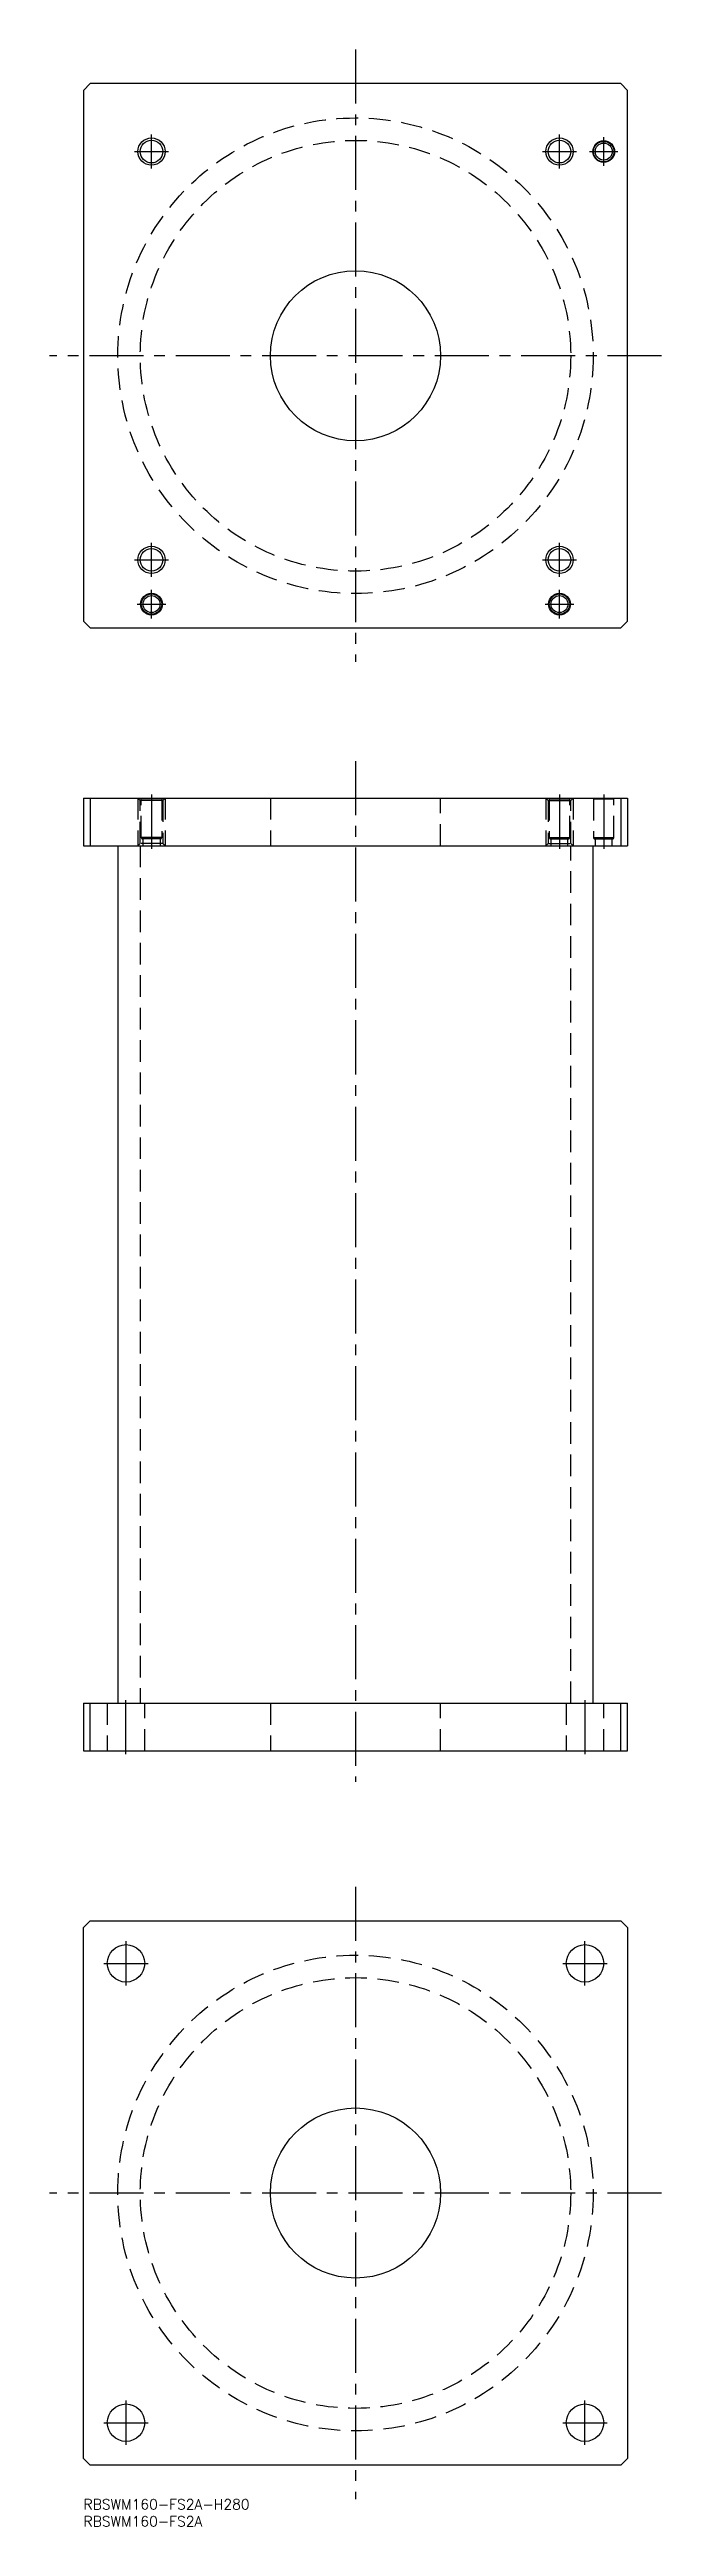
# Model space of a CAD drawing. Extents: x -10 to 170, y -8 to 720.
import ezdxf

# ---------------------------------------------------------------- set-up
doc = ezdxf.new("R2010")
doc.units = 0
doc.header["$LTSCALE"] = 0.5
doc.linetypes.add('CENTER', pattern=[50.8, 31.75, -6.35, 6.35, -6.35])
doc.linetypes.add('DASHED', pattern=[19.05, 12.7, -6.35])
for name, color, linetype in [('MSM_CENTER', 1, 'CENTER'), ('MSM_CONTINUOUS', 7, 'CONTINUOUS'), ('MSM_DASHED', 4, 'DASHED'), ('MSM_NARROW', 5, 'CONTINUOUS'), ('MSM_PART_NUMBER', 7, 'CONTINUOUS')]:
    doc.layers.add(name, color=color, linetype=linetype)
doc.styles.get("Standard").update_dxf_attribs({"font": 'txt.shx', "height": 3, "bigfont": 'bigfont.shx'})

msp = doc.modelspace()

# ---------------------------------------------------------------- linework, layer by layer
at = {"layer": 'MSM_CENTER'}
for p, q in [((80, 720), (80, 540)), ((20, 685), (20, 695)), ((140, 685), (140, 695)), ((153, 685.8), (153, 694.2)), ((15, 690), (25, 690)), ((135, 690), (145, 690)), ((148.8, 690), (157.2, 690)), ((170, 630), (-10, 630)), ((15, 570), (25, 570)), ((20, 565), (20, 575)), ((135, 570), (145, 570)), ((140, 565), (140, 575)), ((20, 552.8), (20, 561.2)), ((140, 552.8), (140, 561.2)), ((15.8, 557), (24.2, 557)), ((135.8, 557), (144.2, 557)), ((80, 510.8738), (80, 210.8738)), ((20, 501), (20, 485)), ((140, 501), (140, 485)), ((153, 501), (153, 485)), ((12.4749, 219), (12.4749, 235)), ((147.5251, 219), (147.5251, 235)), ((80, 180), (80, 0)), ((12.5, 151), (12.5, 164)), ((147.5, 151), (147.5, 164)), ((6, 157.5), (19, 157.5)), ((141, 157.5), (154, 157.5)), ((170, 90), (-10, 90)), ((6, 22.5), (19, 22.5)), ((12.5, 16), (12.5, 29)), ((141, 22.5), (154, 22.5)), ((147.5, 16), (147.5, 29))]:
    msp.add_line(p, q, dxfattribs=at)
at = {"layer": 'MSM_CONTINUOUS'}
for p, q in [((2, 710), (0, 708)), ((0, 708), (0, 552)), ((158, 710), (2, 710)), ((160, 708), (158, 710)), ((160, 552), (160, 708)), ((0, 552), (2, 550)), ((2, 550), (158, 550)), ((158, 550), (160, 552)), ((0, 500), (158, 500)), ((0, 500), (0, 486)), ((2, 500), (2, 486)), ((158, 500), (158, 486)), ((158, 500), (160, 500)), ((160, 500), (160, 486)), ((0, 486), (160, 486)), ((10.1, 486), (10.1, 234)), ((149.9, 234), (149.9, 486)), ((0, 234), (160, 234)), ((0, 234), (0, 220)), ((2, 220), (2, 234)), ((158, 220), (158, 234)), ((160, 220), (160, 234)), ((0, 220), (160, 220)), ((0, 168), (2, 170)), ((0, 12), (0, 168)), ((2, 170), (158, 170)), ((158, 170), (160, 168)), ((160, 168), (160, 12)), ((2, 10), (0, 12)), ((158, 10), (2, 10)), ((160, 12), (158, 10))]:
    msp.add_line(p, q, dxfattribs=at)
for centre, radius in [((20, 690), 3.3235), ((140, 690), 3.3235), ((153, 690), 3.2), ((153, 690), 3), ((153, 690), 2.5), ((80, 630), 25), ((20, 570), 3.3235), ((140, 570), 3.3235), ((20, 557), 3.2), ((20, 557), 3), ((20, 557), 2.5), ((140, 557), 3.2), ((140, 557), 3), ((140, 557), 2.5), ((12.5, 157.5), 5.5), ((147.5, 157.5), 5.5), ((80, 90), 25), ((12.5, 22.5), 5.5), ((147.5, 22.5), 5.5)]:
    msp.add_circle(centre, radius, dxfattribs=at)
at = {"layer": 'MSM_DASHED'}
for p, q in [((16.6765, 499.3235), (16, 500)), ((16, 500), (16, 486)), ((23.3235, 499.3235), (16.6765, 499.3235)), ((16.6765, 486.6765), (16.6765, 499.3235)), ((17, 499.8), (16.8, 500)), ((23, 499.8), (17, 499.8)), ((17, 488.4), (17, 499.8)), ((23.2, 500), (23, 499.8)), ((23, 499.8), (23, 488.4)), ((24, 500), (23.3235, 499.3235)), ((23.3235, 499.3235), (23.3235, 486.6765)), ((24, 500), (24, 486)), ((55, 500), (55, 486)), ((105, 486), (105, 500)), ((136, 500), (136.6765, 499.3235)), ((136, 500), (136, 486)), ((136.6765, 499.3235), (143.3235, 499.3235)), ((136.6765, 499.3235), (136.6765, 486.6765)), ((136.8, 500), (137, 499.8)), ((137, 499.8), (143, 499.8)), ((137, 499.8), (137, 488.4)), ((143, 499.8), (143.2, 500)), ((143, 488.4), (143, 499.8)), ((143.3235, 499.3235), (144, 500)), ((143.3235, 486.6765), (143.3235, 499.3235)), ((144, 500), (144, 486)), ((149.8, 500), (150, 499.8)), ((150, 499.8), (156, 499.8)), ((150, 499.8), (150, 488.4)), ((156, 499.8), (156.2, 500)), ((156, 488.4), (156, 499.8)), ((23, 488.4), (17, 488.4)), ((22.6, 488), (17.4, 488)), ((17.5, 486), (17.5, 488)), ((22.5, 488), (22.5, 486)), ((137, 488.4), (143, 488.4)), ((137.4, 488), (142.6, 488)), ((137.5, 488), (137.5, 486)), ((142.5, 486), (142.5, 488)), ((150, 488.4), (156, 488.4)), ((150.4, 488), (155.6, 488)), ((150.5, 488), (150.5, 486)), ((155.5, 486), (155.5, 488)), ((16, 486), (16.6765, 486.6765)), ((23.3235, 486.6765), (16.6765, 486.6765)), ((16.7, 486), (16.7, 234)), ((23.3235, 486.6765), (24, 486)), ((136.6765, 486.6765), (136, 486)), ((136.6765, 486.6765), (143.3235, 486.6765)), ((143.3, 234), (143.3, 486)), ((144, 486), (143.3235, 486.6765)), ((7, 234), (7, 220)), ((18, 220), (18, 234)), ((55, 234), (55, 220)), ((105, 220), (105, 234)), ((142, 234), (142, 220)), ((153, 220), (153, 234))]:
    msp.add_line(p, q, dxfattribs=at)
for centre, radius in [((80, 630), 69.9), ((80, 630), 63.3), ((80, 90), 69.9), ((80, 90), 63.3)]:
    msp.add_circle(centre, radius, dxfattribs=at)
for centre, start, end in [((17.4, 488.4), 180, 270), ((22.6, 488.4), 270, 0), ((137.4, 488.4), 180, 270), ((142.6, 488.4), 270, 0), ((150.4, 488.4), 180, 270), ((155.6, 488.4), 270, 0)]:
    msp.add_arc(centre, 0.4, start, end, dxfattribs=at)
at = {"layer": 'MSM_NARROW'}
for centre in [(20, 690), (140, 690), (20, 570), (140, 570)]:
    msp.add_circle(centre, 4, dxfattribs=at)

# ---------------------------------------------------------------- texts
at = {"layer": 'MSM_PART_NUMBER'}
for s, p in [('RBSWM160-FS2A-H280', (0, -3)), ('RBSWM160-FS2A', (0, -8))]:
    msp.add_text(s, height=3, dxfattribs=at).set_placement(p)

doc.saveas('drawing.dxf')
